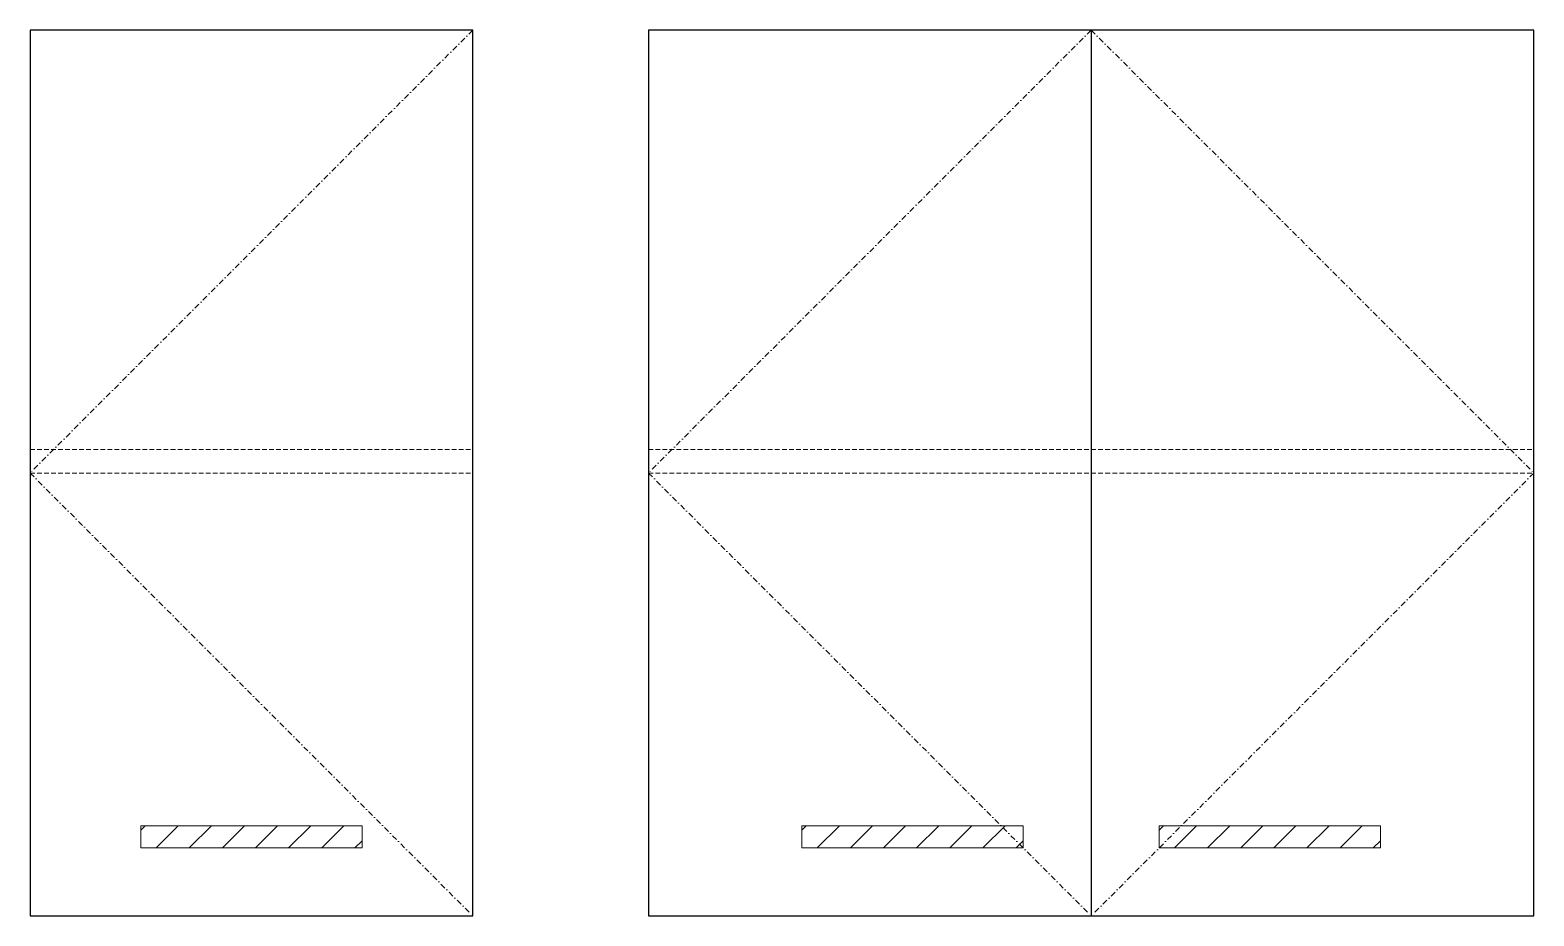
# Model space of a CAD drawing. Header units: inches. Extents: x 0 to 1019, y 0 to 600.
import ezdxf

# ---------------------------------------------------------------- set-up
doc = ezdxf.new("R2010")
doc.units = ezdxf.units.IN
doc.header["$MEASUREMENT"] = 0
doc.linetypes.add('DASHDOT2', pattern=[12.7, 6.35, -3.175, 0, -3.175])
doc.linetypes.add('HIDDEN2', pattern=[4.7625, 3.175, -1.5875])
for name, color, linetype, lineweight in [('拉手', 1, 'Continuous', 15), ('点线', 8, 'DASHDOT2', 9), ('虚线', 8, 'HIDDEN2', 15)]:
    doc.layers.add(name, color=color, linetype=linetype, lineweight=lineweight)

msp = doc.modelspace()

# ---------------------------------------------------------------- hatches: boundary and pattern name
at = {"layer": '拉手'}
h = msp.add_hatch(dxfattribs=at)
h.set_pattern_fill('ANSI31', color=256, scale=5, style=0)
h.set_pattern_definition([(45, (-24445.654, 8158.18), (-11.22532, 11.22532), [])])
h.paths.add_polyline_path([(75, 61), (75, 46), (225, 46), (225, 61)])
h = msp.add_hatch(dxfattribs=at)
h.set_pattern_fill('ANSI31', color=256, scale=5, style=0)
h.set_pattern_definition([(45, (-23997.681, 8158.18), (-11.22532, 11.22532), [])])
h.paths.add_polyline_path([(523, 61), (523, 46), (673, 46), (673, 61)])
h = msp.add_hatch(dxfattribs=at)
h.set_pattern_fill('ANSI31', color=256, scale=5, style=0)
h.set_pattern_definition([(45, (-23755.681, 8158.18), (-11.22532, 11.22532), [])])
h.paths.add_polyline_path([(765, 61), (765, 46), (915, 46), (915, 61)])

# ---------------------------------------------------------------- linework, layer by layer
for p, q in [((300, 600), (0, 600)), ((0, 600), (0, 0)), ((300, 0), (300, 600)), ((419, 600), (419, 0)), ((1019, 600), (419, 600)), ((719, 600), (719, 0)), ((1019, 0), (1019, 600)), ((419, 0), (1019, 0)), ((0, 0), (300, 0))]:
    msp.add_line(p, q)
for points in [[(75, 46), (225, 46), (225, 61), (75, 61)], [(523, 46), (673, 46), (673, 61), (523, 61)], [(765, 46), (915, 46), (915, 61), (765, 61)]]:
    msp.add_lwpolyline(points, close=True, dxfattribs=at)
at = {"layer": '点线', "ltscale": 0.6}
for p, q in [((300, 600), (0, 300)), ((719, 600), (419, 300)), ((719, 600), (1019, 300)), ((0, 300), (300, 0)), ((419, 300), (719, 0)), ((1019, 300), (719, 0))]:
    msp.add_line(p, q, dxfattribs=at)
at = {"layer": '虚线'}
for p, q in [((0, 316), (300, 316)), ((419, 316), (1019, 316)), ((0, 300), (300, 300)), ((419, 300), (1019, 300))]:
    msp.add_line(p, q, dxfattribs=at)

doc.saveas('drawing.dxf')
